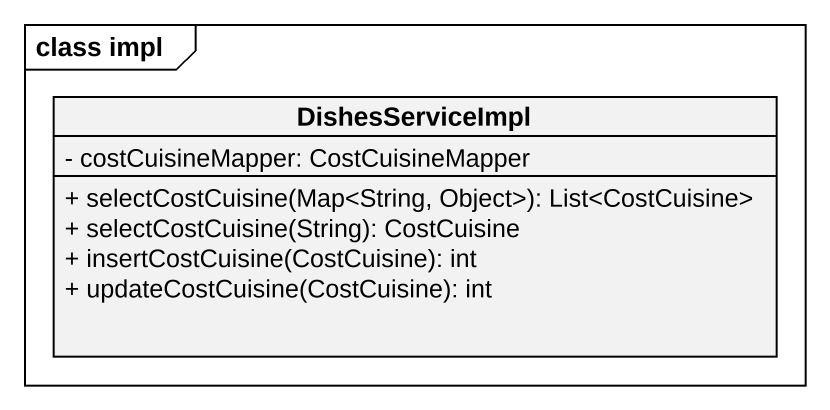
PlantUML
@startuml
mainframe class impl
hide circle
hide empty members
skinparam classAttributeIconSize 0
class DishesServiceImpl {
  - costCuisineMapper: CostCuisineMapper
  + selectCostCuisine(Map<String, Object>): List<CostCuisine>
  + selectCostCuisine(String): CostCuisine
  + insertCostCuisine(CostCuisine): int
  + updateCostCuisine(CostCuisine): int
}
@enduml
